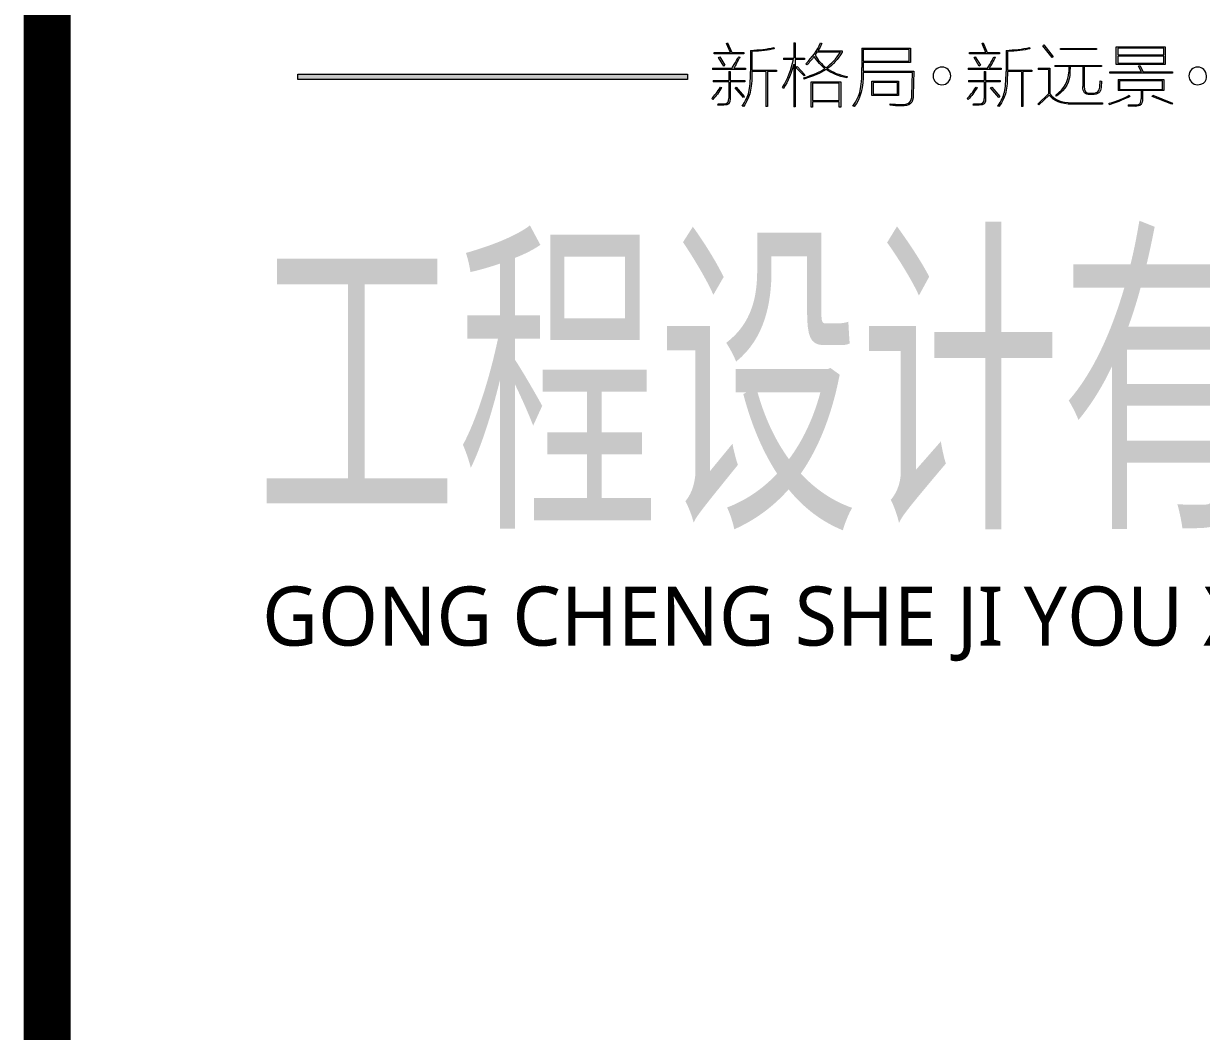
# Model space of a CAD drawing. Header units: inches. Extents: x -3733042 to -3450527, y 579159 to 997713.
# Drawn here: x -3651151 to -3647556, y 687815 to 690889 of the extents above; entities that cross this region are included whole.
import ezdxf

# ---------------------------------------------------------------- set-up
doc = ezdxf.new("R2010")
doc.units = ezdxf.units.IN
doc.header["$LTSCALE"] = 1000
doc.header["$MEASUREMENT"] = 0
doc.layers.get('0').update_dxf_attribs({"lineweight": 18})
doc.layers.add('0-TK', color=4, linetype='Continuous', lineweight=18)
doc.layers.add('图层 1', color=7, linetype='Continuous', lineweight=18)
doc.styles.add('-黑体', font='', dxfattribs={"width": 0.7})
doc.styles.get('-黑体').set_extended_font_data('微软雅黑')

msp = doc.modelspace()

# ---------------------------------------------------------------- hatches: boundary and pattern name
msp.add_hatch(color=256).paths.add_polyline_path([(-3650313.4, 690734.3), (-3649124.8, 690734.3), (-3649124.8, 690718.3), (-3650313.4, 690718.3)], flags=0)

# ---------------------------------------------------------------- linework, layer by layer
at = {"lineweight": 9}
for p, q in [((-3649043.3, 690796.4), (-3649043.3, 690800.6)), ((-3649043.3, 690800.6), (-3648993.7, 690800.6)), ((-3648952.4, 690796.4), (-3649043.3, 690796.4)), ((-3649005.4, 690828.4), (-3649002.1, 690830.1)), ((-3648993.7, 690800.6), (-3649005.4, 690828.4)), ((-3649002.1, 690830.1), (-3648989.4, 690800.6)), ((-3648989.4, 690800.6), (-3648952.4, 690800.6)), ((-3648952.4, 690800.6), (-3648952.4, 690796.4)), ((-3648932.2, 690807.4), (-3648932.2, 690742.6)), ((-3648928, 690804), (-3648928, 690746.8)), ((-3648800.2, 690830.1), (-3648800.2, 690783.8)), ((-3648796, 690830.1), (-3648796, 690783.8)), ((-3648653, 690805.7), (-3648653, 690801.5)), ((-3648592.4, 690814.1), (-3648592.4, 690755.2)), ((-3648448.6, 690809.9), (-3648588.2, 690809.9)), ((-3648588.2, 690809.9), (-3648588.2, 690774.6)), ((-3648448.6, 690774.6), (-3648448.6, 690809.9)), ((-3648444.4, 690814.1), (-3648444.4, 690770.4)), ((-3648263.6, 690796.4), (-3648263.6, 690800.6)), ((-3648263.6, 690800.6), (-3648214, 690800.6)), ((-3648172.7, 690796.4), (-3648263.6, 690796.4)), ((-3648225.7, 690828.4), (-3648222.4, 690830.1)), ((-3648214, 690800.6), (-3648225.7, 690828.4)), ((-3648222.4, 690830.1), (-3648209.7, 690800.6)), ((-3648209.7, 690800.6), (-3648172.7, 690800.6)), ((-3648172.7, 690800.6), (-3648172.7, 690796.4)), ((-3648152.5, 690807.4), (-3648152.5, 690742.6)), ((-3648148.4, 690804), (-3648148.4, 690746.8)), ((-3648040.7, 690821.7), (-3648037.3, 690824.2)), ((-3648012.1, 690785.5), (-3648040.7, 690821.7)), ((-3648037.3, 690824.2), (-3648008.7, 690788)), ((-3647986.8, 690813.3), (-3647876.7, 690813.3)), ((-3647986.8, 690809.9), (-3647986.8, 690813.3)), ((-3647876.7, 690809.9), (-3647986.8, 690809.9)), ((-3647876.7, 690813.3), (-3647876.7, 690809.9)), ((-3647816.1, 690818.3), (-3647667.2, 690818.3)), ((-3647816.1, 690764.5), (-3647816.1, 690818.3)), ((-3647671.4, 690814.1), (-3647811.9, 690814.1)), ((-3647811.9, 690814.1), (-3647811.9, 690793.9)), ((-3647671.4, 690793.9), (-3647671.4, 690814.1)), ((-3647667.2, 690818.3), (-3647667.2, 690764.5)), ((-3649029.8, 690785.5), (-3649026.4, 690788)), ((-3649013.8, 690759.4), (-3649029.8, 690785.5)), ((-3649026.4, 690788), (-3649010.5, 690761.9)), ((-3649010.5, 690761.9), (-3649013.8, 690759.4)), ((-3648831.3, 690783.8), (-3648831.3, 690779.6)), ((-3648800.2, 690765.3), (-3648800.2, 690634.9)), ((-3648796, 690779.6), (-3648796, 690634.9)), ((-3648767.4, 690783.8), (-3648767.4, 690779.6)), ((-3648588.2, 690774.6), (-3648448.6, 690774.6)), ((-3648588.2, 690770.4), (-3648588.2, 690755.2)), ((-3648250.1, 690785.5), (-3648246.7, 690788)), ((-3648234.1, 690759.4), (-3648250.1, 690785.5)), ((-3648246.7, 690788), (-3648230.8, 690761.9)), ((-3648230.8, 690761.9), (-3648234.1, 690759.4)), ((-3648008.7, 690788), (-3648012.1, 690785.5)), ((-3648003.7, 690761.1), (-3648003.7, 690757.7)), ((-3647861.5, 690761.1), (-3647861.5, 690757.7)), ((-3647667.2, 690764.5), (-3647816.1, 690764.5)), ((-3647811.9, 690793.9), (-3647671.4, 690793.9)), ((-3647671.4, 690789.7), (-3647811.9, 690789.7)), ((-3647811.9, 690789.7), (-3647811.9, 690768.7)), ((-3647811.9, 690768.7), (-3647671.4, 690768.7)), ((-3647748, 690759.4), (-3647744.6, 690761.1)), ((-3647739.5, 690741.7), (-3647748, 690759.4)), ((-3647744.6, 690761.1), (-3647734.5, 690741.7)), ((-3647671.4, 690768.7), (-3647671.4, 690789.7)), ((-3649048.3, 690752.7), (-3649048.3, 690749.3)), ((-3648998.7, 690742.6), (-3648998.7, 690715.7)), ((-3648994.5, 690742.6), (-3648994.5, 690715.7)), ((-3648947.4, 690752.7), (-3648947.4, 690749.3)), ((-3648885.1, 690742.6), (-3648885.1, 690635.7)), ((-3648880.9, 690742.6), (-3648880.9, 690635.7)), ((-3648853.2, 690746.8), (-3648853.2, 690742.6)), ((-3648793.5, 690754.4), (-3648790.1, 690757.7)), ((-3648769.1, 690730), (-3648793.5, 690754.4)), ((-3648790.1, 690757.7), (-3648766.5, 690732.5)), ((-3648766.5, 690732.5), (-3648769.1, 690730)), ((-3648588.2, 690755.2), (-3648588.2, 690744.3)), ((-3648268.6, 690752.7), (-3648268.6, 690749.3)), ((-3648219, 690742.6), (-3648219, 690715.7)), ((-3648214.8, 690742.6), (-3648214.8, 690715.7)), ((-3648167.7, 690752.7), (-3648167.7, 690749.3)), ((-3648105.4, 690742.6), (-3648105.4, 690635.7)), ((-3648101.3, 690742.6), (-3648101.3, 690635.7)), ((-3648073.5, 690746.8), (-3648073.5, 690742.6)), ((-3648055, 690753.5), (-3648055, 690749.3)), ((-3648023, 690749.3), (-3648023, 690675.3)), ((-3648018.8, 690753.5), (-3648018.8, 690675.3)), ((-3647960.8, 690757.7), (-3647960.8, 690740.9)), ((-3647917.9, 690757.7), (-3647917.9, 690697.2)), ((-3647913.7, 690757.7), (-3647913.7, 690697.2)), ((-3647836.3, 690737.6), (-3647836.3, 690741.7)), ((-3647836.3, 690741.7), (-3647739.5, 690741.7)), ((-3647644.5, 690737.6), (-3647836.3, 690737.6)), ((-3647734.5, 690741.7), (-3647644.5, 690741.7)), ((-3647644.5, 690741.7), (-3647644.5, 690737.6)), ((-3649046.6, 690715.7), (-3649046.6, 690711.5)), ((-3648998.7, 690711.5), (-3648998.7, 690661)), ((-3648994.5, 690711.5), (-3648994.5, 690661)), ((-3648979.3, 690693), (-3648976, 690695.5)), ((-3648954.1, 690663.5), (-3648979.3, 690693)), ((-3648976, 690695.5), (-3648951.6, 690666.9)), ((-3648949.9, 690715.7), (-3648949.9, 690711.5)), ((-3648747.2, 690711.5), (-3648657.2, 690711.5)), ((-3648747.2, 690634.1), (-3648747.2, 690711.5)), ((-3648743, 690707.3), (-3648743, 690654.3)), ((-3648661.4, 690707.3), (-3648743, 690707.3)), ((-3648661.4, 690654.3), (-3648661.4, 690707.3)), ((-3648657.2, 690711.5), (-3648657.2, 690634.1)), ((-3648562.1, 690713.2), (-3648480.6, 690713.2)), ((-3648562.1, 690669.4), (-3648562.1, 690713.2)), ((-3648483.9, 690708.9), (-3648557.9, 690708.9)), ((-3648557.9, 690708.9), (-3648557.9, 690673.6)), ((-3648483.9, 690673.6), (-3648483.9, 690708.9)), ((-3648480.6, 690713.2), (-3648480.6, 690669.4)), ((-3648267, 690715.7), (-3648267, 690711.5)), ((-3648219, 690711.5), (-3648219, 690661)), ((-3648214.8, 690711.5), (-3648214.8, 690661)), ((-3648199.6, 690693), (-3648196.3, 690695.5)), ((-3648174.4, 690663.5), (-3648199.6, 690693)), ((-3648196.3, 690695.5), (-3648171.9, 690666.9)), ((-3648170.2, 690715.7), (-3648170.2, 690711.5)), ((-3647810.2, 690718.2), (-3647810.2, 690684.6)), ((-3647674.8, 690714.8), (-3647806.8, 690714.8)), ((-3647806.8, 690714.8), (-3647806.8, 690687.9)), ((-3647806.8, 690687.9), (-3647674.8, 690687.9)), ((-3647674.8, 690687.9), (-3647674.8, 690714.8)), ((-3647671.4, 690718.2), (-3647671.4, 690684.6)), ((-3648951.6, 690666.9), (-3648954.1, 690663.5)), ((-3648743, 690654.3), (-3648661.4, 690654.3)), ((-3648480.6, 690669.4), (-3648562.1, 690669.4)), ((-3648557.9, 690673.6), (-3648483.9, 690673.6)), ((-3648171.9, 690666.9), (-3648174.4, 690663.5)), ((-3647740.4, 690684.6), (-3647740.4, 690659.3)), ((-3647736.2, 690684.6), (-3647736.2, 690659.3)), ((-3647706.7, 690666.9), (-3647705, 690670.3)), ((-3647646.2, 690643.3), (-3647706.7, 690666.9)), ((-3647705, 690670.3), (-3647644.5, 690646.7)), ((-3648743, 690634.1), (-3648747.2, 690634.1)), ((-3648661.4, 690650.9), (-3648743, 690650.9)), ((-3648743, 690650.9), (-3648743, 690634.1)), ((-3648661.4, 690634.1), (-3648661.4, 690650.9)), ((-3648657.2, 690634.1), (-3648661.4, 690634.1)), ((-3647858.1, 690647.5), (-3647858.1, 690643.3)), ((-3647779.9, 690641.6), (-3647779.9, 690637.5)), ((-3647644.5, 690646.7), (-3647646.2, 690643.3))]:
    msp.add_line(p, q, dxfattribs=at)
at = {"lineweight": 0}
for p, q in [((-3650313.4, 690734.3), (-3649124.8, 690734.3)), ((-3649124.8, 690734.3), (-3649124.8, 690718.3)), ((-3649124.8, 690718.3), (-3650313.4, 690718.3))]:
    msp.add_line(p, q, dxfattribs=at)
at = {"lineweight": 9}
for points in [[(-3648932.2, 690807.4), (-3648906.4, 690808.5), (-3648882.6, 690811.3), (-3648860.7, 690815.8)], [(-3648859.9, 690812.4), (-3648877.3, 690807.9), (-3648900, 690805.1), (-3648928, 690804)], [(-3648860.7, 690815.8), (-3648860.7, 690815.8), (-3648859.9, 690812.4), (-3648859.9, 690812.4)], [(-3648800.2, 690830.1), (-3648800.2, 690830.1), (-3648796, 690830.1), (-3648796, 690830.1)], [(-3648764, 690766.1), (-3648743.8, 690786.3), (-3648728.7, 690807.6), (-3648718.6, 690830.1)], [(-3648732, 690797.3), (-3648733.7, 690795.6), (-3648734.9, 690794.2), (-3648735.4, 690793.1)], [(-3648729.5, 690801.5), (-3648730.1, 690800.9), (-3648730.9, 690799.5), (-3648732, 690797.3)], [(-3648658, 690801.5), (-3648658, 690801.5), (-3648729.5, 690801.5), (-3648729.5, 690801.5)], [(-3648727, 690805.7), (-3648727, 690805.7), (-3648653, 690805.7), (-3648653, 690805.7)], [(-3648715.2, 690828.4), (-3648718, 690820.5), (-3648722, 690812.9), (-3648727, 690805.7)], [(-3648718.6, 690830.1), (-3648718.6, 690830.1), (-3648715.2, 690828.4), (-3648715.2, 690828.4)], [(-3648701.8, 690754.4), (-3648685.5, 690766.1), (-3648670.9, 690781.8), (-3648658, 690801.5)], [(-3648653, 690801.5), (-3648665.3, 690780.2), (-3648680.5, 690763.6), (-3648698.4, 690751.8)], [(-3648592.4, 690814.1), (-3648592.4, 690814.1), (-3648444.4, 690814.1), (-3648444.4, 690814.1)], [(-3648152.5, 690807.4), (-3648126.8, 690808.5), (-3648102.9, 690811.3), (-3648081, 690815.8)], [(-3648080.2, 690812.4), (-3648097.6, 690807.9), (-3648120.3, 690805.1), (-3648148.4, 690804)], [(-3648081, 690815.8), (-3648081, 690815.8), (-3648080.2, 690812.4), (-3648080.2, 690812.4)], [(-3648988.6, 690752.7), (-3648986.9, 690756.1), (-3648983.6, 690761.9), (-3648978.5, 690770.4)], [(-3648965.1, 690786.3), (-3648967.9, 690780.7), (-3648973.8, 690770.1), (-3648982.7, 690754.4)], [(-3648978.5, 690770.4), (-3648973.5, 690779.3), (-3648970.1, 690785.2), (-3648968.4, 690788)], [(-3648968.4, 690788), (-3648968.4, 690788), (-3648965.1, 690786.3), (-3648965.1, 690786.3)], [(-3648834.7, 690693.8), (-3648819, 690720.7), (-3648807.7, 690749.3), (-3648801, 690779.6)], [(-3648831.3, 690783.8), (-3648831.3, 690783.8), (-3648800.2, 690783.8), (-3648800.2, 690783.8)], [(-3648801, 690779.6), (-3648801, 690779.6), (-3648831.3, 690779.6), (-3648831.3, 690779.6)], [(-3648800.2, 690765.3), (-3648806.9, 690738.9), (-3648817.3, 690714.3), (-3648831.3, 690691.3)], [(-3648796, 690783.8), (-3648796, 690783.8), (-3648767.4, 690783.8), (-3648767.4, 690783.8)], [(-3648767.4, 690779.6), (-3648767.4, 690779.6), (-3648796, 690779.6), (-3648796, 690779.6)], [(-3648760.6, 690762.8), (-3648760.6, 690762.8), (-3648764, 690766.1), (-3648764, 690766.1)], [(-3648737.9, 690788.9), (-3648745.2, 690779.3), (-3648752.8, 690770.6), (-3648760.6, 690762.8)], [(-3648705.1, 690751.8), (-3648716.9, 690760.2), (-3648727.9, 690772.6), (-3648737.9, 690788.9)], [(-3648735.4, 690793.1), (-3648726.5, 690777.3), (-3648715.2, 690764.5), (-3648701.8, 690754.4)], [(-3648444.4, 690770.4), (-3648444.4, 690770.4), (-3648588.2, 690770.4), (-3648588.2, 690770.4)], [(-3648208.9, 690752.7), (-3648207.2, 690756.1), (-3648203.9, 690761.9), (-3648198.8, 690770.4)], [(-3648185.4, 690786.3), (-3648188.2, 690780.7), (-3648194.1, 690770.1), (-3648203, 690754.4)], [(-3648198.8, 690770.4), (-3648193.8, 690779.3), (-3648190.4, 690785.2), (-3648188.7, 690788)], [(-3648188.7, 690788), (-3648188.7, 690788), (-3648185.4, 690786.3), (-3648185.4, 690786.3)], [(-3648003.7, 690761.1), (-3648003.7, 690761.1), (-3647861.5, 690761.1), (-3647861.5, 690761.1)], [(-3648947.4, 690749.3), (-3648947.4, 690749.3), (-3649048.3, 690749.3), (-3649048.3, 690749.3)], [(-3649048.3, 690752.7), (-3649048.3, 690752.7), (-3648988.6, 690752.7), (-3648988.6, 690752.7)], [(-3648998.7, 690742.6), (-3648998.7, 690742.6), (-3648994.5, 690742.6), (-3648994.5, 690742.6)], [(-3648983.6, 690752.7), (-3648983.6, 690752.7), (-3648947.4, 690752.7), (-3648947.4, 690752.7)], [(-3648982.7, 690754.4), (-3648983.3, 690753.8), (-3648983.6, 690753.2), (-3648983.6, 690752.7)], [(-3648937.3, 690680.3), (-3648933.9, 690693.2), (-3648932.2, 690714), (-3648932.2, 690742.6)], [(-3648928, 690742.6), (-3648928, 690714.6), (-3648929.7, 690693.8), (-3648933.1, 690680.3)], [(-3648928, 690746.8), (-3648928, 690746.8), (-3648853.2, 690746.8), (-3648853.2, 690746.8)], [(-3648885.1, 690742.6), (-3648885.1, 690742.6), (-3648928, 690742.6), (-3648928, 690742.6)], [(-3648853.2, 690742.6), (-3648853.2, 690742.6), (-3648880.9, 690742.6), (-3648880.9, 690742.6)], [(-3648769.9, 690724.1), (-3648742.4, 690731.9), (-3648720.8, 690741.2), (-3648705.1, 690751.8)], [(-3648768.2, 690719.9), (-3648768.2, 690719.9), (-3648769.9, 690724.1), (-3648769.9, 690724.1)], [(-3648701.8, 690749.3), (-3648719.1, 690738.1), (-3648741.3, 690728.3), (-3648768.2, 690719.9)], [(-3648638.7, 690723.2), (-3648663.9, 690728.8), (-3648684.9, 690737.6), (-3648701.8, 690749.3)], [(-3648698.4, 690751.8), (-3648682.1, 690740.6), (-3648662, 690732.5), (-3648637.8, 690727.4)], [(-3648637.8, 690727.4), (-3648637.8, 690727.4), (-3648638.7, 690723.2), (-3648638.7, 690723.2)], [(-3648588.2, 690740.1), (-3648587.1, 690695.2), (-3648596.3, 690660.5), (-3648616, 690635.7)], [(-3648597.5, 690684.6), (-3648594.1, 690698.6), (-3648592.4, 690722.1), (-3648592.4, 690755.2)], [(-3648588.2, 690744.3), (-3648588.2, 690744.3), (-3648434.3, 690744.3), (-3648434.3, 690744.3)], [(-3648438.5, 690740.1), (-3648438.5, 690740.1), (-3648588.2, 690740.1), (-3648588.2, 690740.1)], [(-3648440.2, 690671.1), (-3648440.2, 690671.1), (-3648438.5, 690740.1), (-3648438.5, 690740.1)], [(-3648434.3, 690744.3), (-3648434.3, 690744.3), (-3648436, 690671.1), (-3648436, 690671.1)], [(-3648167.7, 690749.3), (-3648167.7, 690749.3), (-3648268.6, 690749.3), (-3648268.6, 690749.3)], [(-3648268.6, 690752.7), (-3648268.6, 690752.7), (-3648208.9, 690752.7), (-3648208.9, 690752.7)], [(-3648219, 690742.6), (-3648219, 690742.6), (-3648214.8, 690742.6), (-3648214.8, 690742.6)], [(-3648203.9, 690752.7), (-3648203.9, 690752.7), (-3648167.7, 690752.7), (-3648167.7, 690752.7)], [(-3648203, 690754.4), (-3648203.6, 690753.8), (-3648203.9, 690753.2), (-3648203.9, 690752.7)], [(-3648157.6, 690680.3), (-3648154.2, 690693.2), (-3648152.5, 690714), (-3648152.5, 690742.6)], [(-3648148.4, 690742.6), (-3648148.4, 690714.6), (-3648150, 690693.8), (-3648153.4, 690680.3)], [(-3648148.4, 690746.8), (-3648148.4, 690746.8), (-3648073.5, 690746.8), (-3648073.5, 690746.8)], [(-3648105.4, 690742.6), (-3648105.4, 690742.6), (-3648148.4, 690742.6), (-3648148.4, 690742.6)], [(-3648073.5, 690742.6), (-3648073.5, 690742.6), (-3648101.3, 690742.6), (-3648101.3, 690742.6)], [(-3648055, 690753.5), (-3648055, 690753.5), (-3648018.8, 690753.5), (-3648018.8, 690753.5)], [(-3648023, 690749.3), (-3648023, 690749.3), (-3648055, 690749.3), (-3648055, 690749.3)], [(-3647960.8, 690757.7), (-3647960.8, 690757.7), (-3648003.7, 690757.7), (-3648003.7, 690757.7)], [(-3648000.3, 690671.1), (-3647974.5, 690690.7), (-3647961.3, 690714), (-3647960.8, 690740.9)], [(-3647957.4, 690740.9), (-3647956.8, 690712.3), (-3647970.6, 690687.9), (-3647998.6, 690667.7)], [(-3647956.6, 690757.7), (-3647956.6, 690757.7), (-3647957.4, 690740.9), (-3647957.4, 690740.9)], [(-3647917.9, 690757.7), (-3647917.9, 690757.7), (-3647956.6, 690757.7), (-3647956.6, 690757.7)], [(-3647861.5, 690757.7), (-3647861.5, 690757.7), (-3647913.7, 690757.7), (-3647913.7, 690757.7)], [(-3649050.8, 690660.2), (-3649041.9, 690669.1), (-3649032.9, 690680.9), (-3649023.9, 690695.5)], [(-3649020.6, 690693.8), (-3649029, 690679.8), (-3649037.9, 690667.7), (-3649047.5, 690657.6)], [(-3649046.6, 690715.7), (-3649046.6, 690715.7), (-3648998.7, 690715.7), (-3648998.7, 690715.7)], [(-3648998.7, 690711.5), (-3648998.7, 690711.5), (-3649046.6, 690711.5), (-3649046.6, 690711.5)], [(-3649023.9, 690695.5), (-3649023.9, 690695.5), (-3649020.6, 690693.8), (-3649020.6, 690693.8)], [(-3648994.5, 690715.7), (-3648994.5, 690715.7), (-3648949.9, 690715.7), (-3648949.9, 690715.7)], [(-3648949.9, 690711.5), (-3648949.9, 690711.5), (-3648994.5, 690711.5), (-3648994.5, 690711.5)], [(-3648831.3, 690691.3), (-3648831.3, 690691.3), (-3648834.7, 690693.8), (-3648834.7, 690693.8)], [(-3648271.1, 690660.2), (-3648262.2, 690669.1), (-3648253.2, 690680.9), (-3648244.2, 690695.5)], [(-3648240.9, 690693.8), (-3648249.3, 690679.8), (-3648258.2, 690667.7), (-3648267.8, 690657.6)], [(-3648267, 690715.7), (-3648267, 690715.7), (-3648219, 690715.7), (-3648219, 690715.7)], [(-3648219, 690711.5), (-3648219, 690711.5), (-3648267, 690711.5), (-3648267, 690711.5)], [(-3648244.2, 690695.5), (-3648244.2, 690695.5), (-3648240.9, 690693.8), (-3648240.9, 690693.8)], [(-3648214.8, 690715.7), (-3648214.8, 690715.7), (-3648170.2, 690715.7), (-3648170.2, 690715.7)], [(-3648170.2, 690711.5), (-3648170.2, 690711.5), (-3648214.8, 690711.5), (-3648214.8, 690711.5)], [(-3647896.8, 690672.8), (-3647911.4, 690671.7), (-3647918.4, 690679.8), (-3647917.9, 690697.2)], [(-3647913.7, 690697.2), (-3647914.2, 690682.6), (-3647908.6, 690675.8), (-3647896.8, 690677)], [(-3647889.3, 690677), (-3647874.1, 690675.8), (-3647866.6, 690682), (-3647866.6, 690695.5)], [(-3647862.4, 690694.7), (-3647862.9, 690679.5), (-3647871.9, 690672.2), (-3647889.3, 690672.8)], [(-3647866.6, 690695.5), (-3647866.6, 690695.5), (-3647864.9, 690714), (-3647864.9, 690714)], [(-3647864.9, 690714), (-3647864.9, 690714), (-3647861.5, 690713.2), (-3647861.5, 690713.2)], [(-3647861.5, 690713.2), (-3647861.5, 690713.2), (-3647862.4, 690694.7), (-3647862.4, 690694.7)], [(-3647810.2, 690718.2), (-3647810.2, 690718.2), (-3647671.4, 690718.2), (-3647671.4, 690718.2)], [(-3649047.5, 690657.6), (-3649047.5, 690657.6), (-3649050.8, 690660.2), (-3649050.8, 690660.2)], [(-3648994.5, 690661), (-3648993.9, 690646.4), (-3649000.4, 690639.4), (-3649013.8, 690640)], [(-3649013.8, 690644.2), (-3649003.2, 690643.6), (-3648998.1, 690649.2), (-3648998.7, 690661)], [(-3648957.5, 690637.5), (-3648946.8, 690652.6), (-3648940.1, 690666.9), (-3648937.3, 690680.3)], [(-3648933.1, 690680.3), (-3648935.9, 690666.9), (-3648942.9, 690652), (-3648954.1, 690635.7)], [(-3648620.2, 690637.5), (-3648608.4, 690653.7), (-3648600.8, 690669.4), (-3648597.5, 690684.6)], [(-3648436, 690671.1), (-3648434.8, 690647.5), (-3648447.2, 690636.6), (-3648473, 690638.3)], [(-3648473, 690642.5), (-3648450, 690640.8), (-3648439.1, 690650.4), (-3648440.2, 690671.1)], [(-3648267.8, 690657.6), (-3648267.8, 690657.6), (-3648271.1, 690660.2), (-3648271.1, 690660.2)], [(-3648214.8, 690661), (-3648214.2, 690646.4), (-3648220.7, 690639.4), (-3648234.1, 690640)], [(-3648234.1, 690644.2), (-3648223.5, 690643.6), (-3648218.5, 690649.2), (-3648219, 690661)], [(-3648177.8, 690637.5), (-3648167.1, 690652.6), (-3648160.4, 690666.9), (-3648157.6, 690680.3)], [(-3648153.4, 690680.3), (-3648156.2, 690666.9), (-3648163.2, 690652), (-3648174.4, 690635.7)], [(-3648055.8, 690643.3), (-3648055.8, 690643.3), (-3648023, 690675.3), (-3648023, 690675.3)], [(-3648020.5, 690671.1), (-3648020.5, 690671.1), (-3648052.4, 690640.8), (-3648052.4, 690640.8)], [(-3647951.5, 690643.3), (-3647984.1, 690643.3), (-3648007, 690652.6), (-3648020.5, 690671.1)], [(-3648018.8, 690675.3), (-3648006.5, 690656.8), (-3647984.1, 690647.5), (-3647951.5, 690647.5)], [(-3647998.6, 690667.7), (-3647998.6, 690667.7), (-3648000.3, 690671.1), (-3648000.3, 690671.1)], [(-3647896.8, 690677), (-3647896.8, 690677), (-3647889.3, 690677), (-3647889.3, 690677)], [(-3647889.3, 690672.8), (-3647889.3, 690672.8), (-3647896.8, 690672.8), (-3647896.8, 690672.8)], [(-3647838, 690645.9), (-3647812.7, 690653.2), (-3647792.3, 690661.3), (-3647776.5, 690670.3)], [(-3647774.9, 690666.9), (-3647787.8, 690659.6), (-3647808.5, 690651.2), (-3647837.1, 690641.6)], [(-3647740.4, 690684.6), (-3647740.4, 690684.6), (-3647810.2, 690684.6), (-3647810.2, 690684.6)], [(-3647776.5, 690670.3), (-3647776.5, 690670.3), (-3647774.9, 690666.9), (-3647774.9, 690666.9)], [(-3647736.2, 690659.3), (-3647735.6, 690643.6), (-3647743.2, 690636.1), (-3647758.9, 690636.6)], [(-3647758.9, 690640.8), (-3647745.4, 690639.7), (-3647739.3, 690645.9), (-3647740.4, 690659.3)], [(-3647671.4, 690684.6), (-3647671.4, 690684.6), (-3647736.2, 690684.6), (-3647736.2, 690684.6)], [(-3649032.3, 690640), (-3649032.3, 690640), (-3649031.5, 690644.2), (-3649031.5, 690644.2)], [(-3649013.8, 690640), (-3649020, 690640), (-3649026.2, 690640), (-3649032.3, 690640)], [(-3649031.5, 690644.2), (-3649025.3, 690644.2), (-3649019.4, 690644.2), (-3649013.8, 690644.2)], [(-3648954.1, 690635.7), (-3648954.1, 690635.7), (-3648957.5, 690637.5), (-3648957.5, 690637.5)], [(-3648880.9, 690635.7), (-3648880.9, 690635.7), (-3648885.1, 690635.7), (-3648885.1, 690635.7)], [(-3648796, 690634.9), (-3648796, 690634.9), (-3648800.2, 690634.9), (-3648800.2, 690634.9)], [(-3648616, 690635.7), (-3648616, 690635.7), (-3648620.2, 690637.5), (-3648620.2, 690637.5)], [(-3648506.6, 690640), (-3648506.6, 690640), (-3648505.8, 690644.2), (-3648505.8, 690644.2)], [(-3648473, 690638.3), (-3648484.2, 690638.3), (-3648495.4, 690638.8), (-3648506.6, 690640)], [(-3648505.8, 690644.2), (-3648495.1, 690643.1), (-3648484.2, 690642.5), (-3648473, 690642.5)], [(-3648252.6, 690640), (-3648252.6, 690640), (-3648251.8, 690644.2), (-3648251.8, 690644.2)], [(-3648234.1, 690640), (-3648240.3, 690640), (-3648246.5, 690640), (-3648252.6, 690640)], [(-3648251.8, 690644.2), (-3648245.6, 690644.2), (-3648239.7, 690644.2), (-3648234.1, 690644.2)], [(-3648174.4, 690635.7), (-3648174.4, 690635.7), (-3648177.8, 690637.5), (-3648177.8, 690637.5)], [(-3648101.3, 690635.7), (-3648101.3, 690635.7), (-3648105.4, 690635.7), (-3648105.4, 690635.7)], [(-3648052.4, 690640.8), (-3648052.4, 690640.8), (-3648055.8, 690643.3), (-3648055.8, 690643.3)], [(-3647951.5, 690647.5), (-3647951.5, 690647.5), (-3647858.1, 690647.5), (-3647858.1, 690647.5)], [(-3647858.1, 690643.3), (-3647858.1, 690643.3), (-3647951.5, 690643.3), (-3647951.5, 690643.3)], [(-3647837.1, 690641.6), (-3647837.1, 690641.6), (-3647838, 690645.9), (-3647838, 690645.9)], [(-3647779.9, 690641.6), (-3647779.9, 690641.6), (-3647758.9, 690640.8), (-3647758.9, 690640.8)], [(-3647758.9, 690636.6), (-3647758.9, 690636.6), (-3647779.9, 690637.5), (-3647779.9, 690637.5)]]:
    msp.add_open_spline(points, degree=3, dxfattribs=at)
for points, knots in [([(-3648321.1, 690729.5), (-3648321.1, 690714.7), (-3648333.2, 690702.6), (-3648348, 690702.6), (-3648362.9, 690702.6), (-3648375, 690714.7), (-3648375, 690729.5), (-3648375, 690744.4), (-3648362.9, 690756.5), (-3648348, 690756.5), (-3648333.2, 690756.5), (-3648321.1, 690744.4), (-3648321.1, 690729.5)], [0, 0, 0, 0, 41.210173, 41.210173, 41.210173, 82.420345, 82.420345, 82.420345, 123.630518, 123.630518, 123.630518, 164.840691, 164.840691, 164.840691, 164.840691]), ([(-3647540.9, 690729.5), (-3647540.9, 690729.5), (-3647540.9, 690729.5), (-3647540.9, 690729.5), (-3647540.9, 690729.5), (-3647540.9, 690729.5), (-3647540.9, 690714.7), (-3647552.9, 690702.6), (-3647567.8, 690702.6), (-3647582.7, 690702.6), (-3647594.7, 690714.7), (-3647594.7, 690729.5), (-3647594.7, 690744.4), (-3647582.7, 690756.5), (-3647567.8, 690756.5), (-3647552.9, 690756.5), (-3647540.9, 690744.4), (-3647540.9, 690729.5)], [0, 0, 0, 0, 1.299713, 2.599425, 5.198851, 10.397701, 20.795402, 41.590805, 41.590805, 41.590805, 83.181609, 83.181609, 83.181609, 124.772414, 124.772414, 124.772414, 166.363219, 166.363219, 166.363219, 166.363219])]:
    msp.add_open_spline(points, degree=3, knots=knots, dxfattribs=at)
at = {"layer": '0-TK'}
msp.add_lwpolyline([(-3651078.8, 639212.6, 144, 144, 0), (-3651078.8, 699212.6, 144, 144, 0)], format="xyseb", dxfattribs=at)
at = {"layer": '图层 1', "lineweight": 0}
msp.add_line((-3650313.4, 690718.3), (-3650313.4, 690734.3), dxfattribs=at)

# ---------------------------------------------------------------- texts
at = {"style": '-黑体', "width": 0.6}
msp.add_text('工程设计有限公司', height=750, dxfattribs=at).set_placement((-3650440.9, 689428.5))
at = {"insert": (-3650483.8, 688944.1), "char_height": 180, "width": 7219.855, "attachment_point": 7, "style": '-黑体'}
msp.add_mtext('{\\W1; GONG CHENG SHE JI YOU XIAN GONG SI }', dxfattribs=at)

doc.saveas('drawing.dxf')
